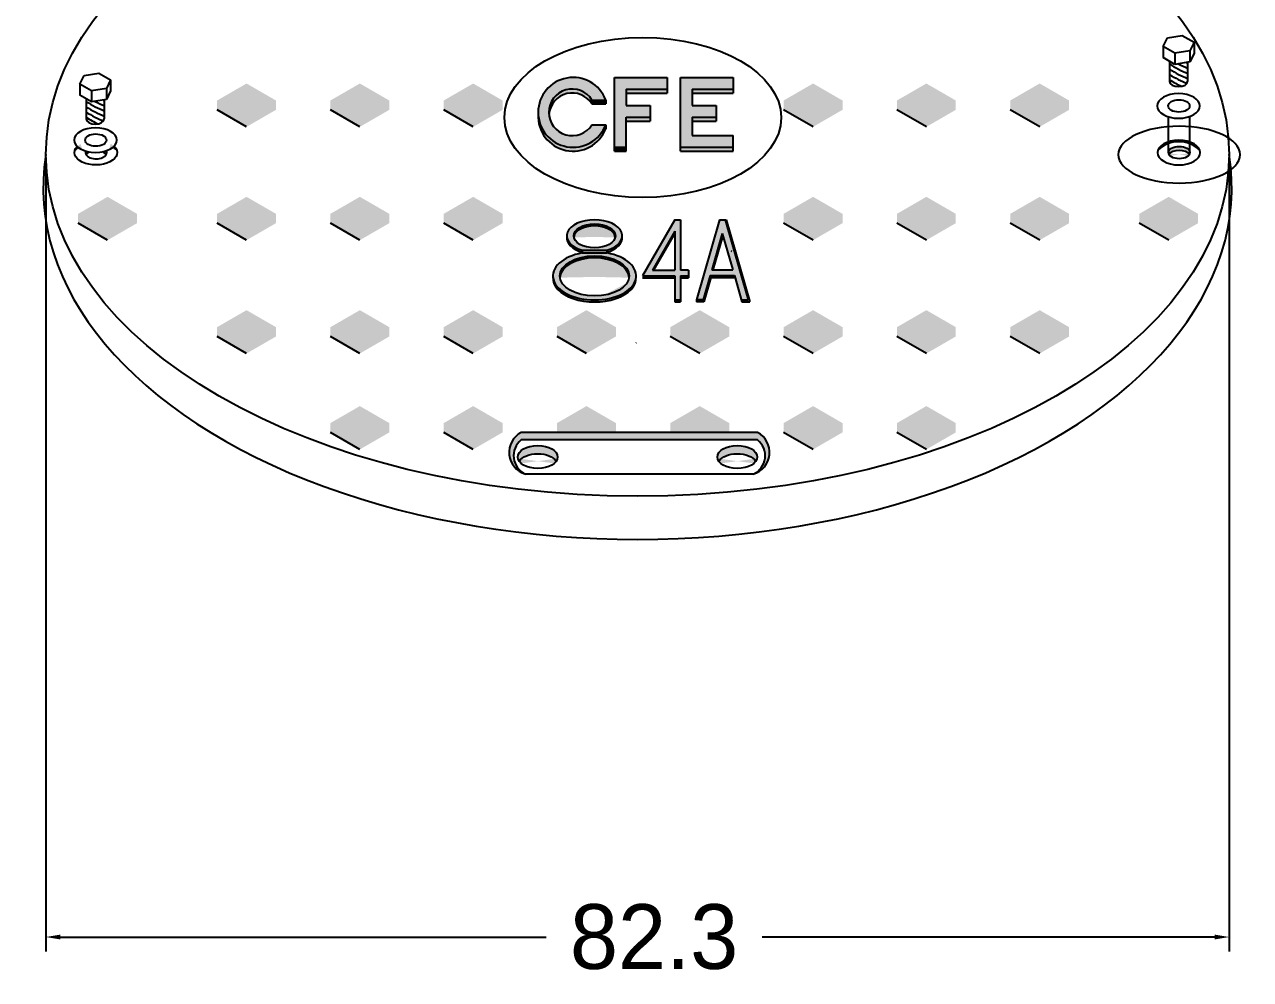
# Model space of a CAD drawing. Header units: centimetres. Extents: x 899 to 420531, y -5023 to 1299.
# Drawn here: x 17659.7 to 17830.2, y -2658.5 to -2525.6 of the extents above; entities that cross this region are included whole.
import ezdxf

# ---------------------------------------------------------------- set-up
doc = ezdxf.new("R2010")
doc.units = ezdxf.units.CM
doc.header["$LTSCALE"] = 10
doc.header["$MEASUREMENT"] = 0
doc.layers.get('0').update_dxf_attribs({"linetype": 'CONTINUOUS'})
doc.layers.get('DEFPOINTS').update_dxf_attribs({"color": 2, "linetype": 'CONTINUOUS'})
for name, color, linetype in [('Dimensiones', 7, 'CONTINUOUS'), ('HERRAJE', 13, 'CONTINUOUS'), ('TAPA', 120, 'CONTINUOUS')]:
    doc.layers.add(name, color=color, linetype=linetype)
doc.styles.get("Standard").update_dxf_attribs({"font": ''})
doc.styles.get('Standard').set_extended_font_data('Zurich Ex BT')
doc.dimstyles.get("Standard").update_dxf_attribs({"dimtxt": 9, "dimasz": 2, "dimexe": 2, "dimexo": 2, "dimgap": 0.09, "dimtad": 0, "dimtih": 1, "dimtoh": 1, "dimzin": 0, "dimdsep": 46, "dimtxsty": 'Standard', "dimcen": 0.09, "dimadec": 0, "dimazin": 0, "dimtfac": 1, "dimtofl": 0, "dimtmove": 0, "dimatfit": 3, "dimfxl": 0, "dimtolj": 1, "dimtzin": 0, "dimarcsym": 0})

# ---------------------------------------------------------------- blocks, each defined once
blk = doc.blocks.new('*D85')
at = {"layer": 'DEFPOINTS', "color": 0}
for p in [(17662.6711174267, -2543.740397896586), (17827.27111742671, -2543.740397896586), (17827.27111742671, -2652.566308611724)]:
    blk.add_point(p, dxfattribs=at)
at = {"layer": 'Dimensiones', "color": 0, "lineweight": -2}
for p, q in [((17662.6711174267, -2545.740397896586), (17662.6711174267, -2654.566308611724)), ((17827.27111742671, -2545.740397896586), (17827.27111742671, -2654.566308611724)), ((17664.6711174267, -2652.566308611724), (17732.25800134632, -2652.566308611724)), ((17825.27111742671, -2652.566308611724), (17762.30579795649, -2652.566308611724))]:
    blk.add_line(p, q, dxfattribs=at)
at = {"layer": 'Dimensiones', "color": 0}
for points in [[(17664.6711174267, -2652.23297527839), (17664.6711174267, -2652.899641945057), (17662.6711174267, -2652.566308611724)], [(17825.27111742671, -2652.23297527839), (17825.27111742671, -2652.899641945057), (17827.27111742671, -2652.566308611724)]]:
    blk.add_solid(points, dxfattribs=at)
at = {"layer": 'Dimensiones', "color": 0, "insert": (17747.2818996514, -2652.566308611724), "char_height": 9, "attachment_point": 5}
blk.add_mtext('\\A1;82.3', dxfattribs=at)

msp = doc.modelspace()

# ---------------------------------------------------------------- hatches: boundary and pattern name
for color, points in [(254, [(17671.25066459501, -2549.611561794472), (17667.1553170868, -2551.976011780761), (17671.25066459501, -2554.340461767051), (17675.34601210322, -2551.976011780761)]), (254, [(17818.87277073476, -2549.611561794472), (17814.77742322655, -2551.976011780761), (17818.87277073476, -2554.340461767051), (17822.96811824297, -2551.976011780761)]), (251, [(17675.34601210322, -2553.274845970548), (17675.34601210322, -2551.976011780761), (17671.25066459501, -2554.340461767051), (17667.1553170868, -2551.976011780761), (17667.1553170868, -2553.274845970548), (17671.25066459501, -2555.639295956837)]), (251, [(17822.96811824297, -2553.274845970548), (17822.96811824297, -2551.976011780761), (17818.87277073476, -2554.340461767051), (17814.77742322655, -2551.976011780761), (17814.77742322655, -2553.274845970548), (17818.87277073476, -2555.639295956837)])]:
    msp.add_hatch(color=color).paths.add_polyline_path(points)
at = {"layer": 'HERRAJE'}
h = msp.add_hatch(color=256, dxfattribs=at)
edge = h.paths.add_edge_path()
edge.add_ellipse((17669.57056476584, -2541.722295376101), major_axis=(2.974698795180723, 0), ratio=0.5761924189114402, start_angle=211.2749822604524, end_angle=215.9546813826584, ccw=False)
edge.add_ellipse((17669.61304603445, -2543.460319325667), major_axis=(2.974698795180723, 0), ratio=0.5761924189114402, start_angle=-209.661243694615, end_angle=-191.8852201200423)
edge.add_arc((17669.61304603446, -2546.17795765034), 4.231114054015647, 125.39070841138701, 133.4705282560211, ccw=False)
edge = h.paths.add_edge_path()
edge.add_ellipse((17669.61304603445, -2543.460319325667), major_axis=(2.974698795180723, 0), ratio=0.5761924189114402, start_angle=11.88522012015077, end_angle=31.27498226044422)
edge.add_ellipse((17669.57056476584, -2541.722295376101), major_axis=(2.974698795180723, 0), ratio=0.5761924189114402, start_angle=325.3554482206719, end_angle=330.338756305376, ccw=False)
edge.add_arc((17669.61304603445, -2546.177957650347), 4.231114054015483, 46.52947174416403, 55.36420030617029, ccw=False)
edge = h.paths.add_edge_path()
edge.add_ellipse((17820.33015357129, -2544.020476467505), major_axis=(-1.487349397590361, 0), ratio=0.5773502691896345, start_angle=199.0357227933354, end_angle=340.96427720666463, ccw=False)
edge.add_ellipse((17820.33015357129, -2543.460319325667), major_axis=(-1.487349397590361, 0), ratio=0.5773502691896345, start_angle=160.964277206664, end_angle=379.035722793336)
edge = h.paths.add_edge_path()
edge.add_line((17818.8428041737, -2542.20209825272), (17818.8428041737, -2541.962887930963))
edge.add_ellipse((17820.29017012203, -2543.460319325667), major_axis=(2.974698795180723, 0), ratio=0.5761924189114402, start_angle=119.1146529040448, end_angle=168.1147798798491)
edge.add_arc((17820.29017012203, -2546.177957650348), 4.231114054015589, 110.003454448365, 133.4705282558354, ccw=False)
edge = h.paths.add_edge_path()
edge.add_line((17821.81750296888, -2542.232126874323), (17821.81750296888, -2541.989494380568))
edge.add_ellipse((17820.29017012203, -2543.460319325667), major_axis=(2.974698795180723, 0), ratio=0.5761924189114402, start_angle=59.10668218790732, end_angle=119.1146529040448)
edge.add_line((17818.8428041737, -2541.962887930963), (17818.8428041737, -2542.20209825272))
edge.add_arc((17820.29017012203, -2546.177957650348), 4.231114054015588, 68.83982013977487, 110.00345444836461, ccw=False)
edge = h.paths.add_edge_path()
edge.add_ellipse((17820.29017012203, -2543.460319325667), major_axis=(2.974698795180723, 0), ratio=0.5761924189114402, start_angle=11.88522012015301, end_angle=59.10668218790732)
edge.add_line((17821.81750296888, -2541.989494380568), (17821.81750296888, -2542.232126874323))
edge.add_arc((17820.29017012203, -2546.177957650348), 4.231114054015589, 46.52947174416681, 68.83982013977612, ccw=False)
h = msp.add_hatch(color=256, dxfattribs=at)
edge = h.paths.add_edge_path()
edge.add_ellipse((17669.57056476584, -2541.722295376101), major_axis=(2.974698795180723, 0), ratio=0.5761924189114402, start_angle=242.83016333232268, end_angle=252.9813157308742, ccw=False)
edge.add_ellipse((17669.65302948371, -2543.460319325667), major_axis=(-1.487349397590361, 0), ratio=0.5773502691896345, start_angle=345.6277144453584, end_angle=379.035722793339)
edge.add_ellipse((17669.65302948371, -2544.020476467505), major_axis=(-1.487349397590361, 0), ratio=0.5773502691896345, start_angle=309.85233253717655, end_angle=340.96427720666463, ccw=False)
edge = h.paths.add_edge_path()
edge.add_ellipse((17669.65302948371, -2543.460319325667), major_axis=(-1.487349397590361, 0), ratio=0.5773502691896345, start_angle=520.9642772066559, end_angle=557.4997252862372)
edge.add_ellipse((17669.57056476584, -2541.722295376101), major_axis=(2.974698795180723, 0), ratio=0.5761924189114402, start_angle=289.3903306923233, end_angle=300.3035578141799, ccw=False)
edge.add_ellipse((17669.65302948371, -2544.020476467505), major_axis=(-1.487349397590361, 0), ratio=0.5773502691896345, start_angle=199.0357227933354, end_angle=232.5145590086448, ccw=False)
h = msp.add_hatch(color=256, dxfattribs=at)
h.paths.add_polyline_path([(17761.68425049459, -2583.427854296707, -0.5593674326243051), (17761.08335073195, -2588.178761366302, 0.6744790471970606), (17761.68425049459, -2582.382964328778), (17728.77729816981, -2582.382964328778, 0.674479047197585), (17729.37819793245, -2588.178761366303, -0.5593674326247162), (17728.77729816981, -2583.427854296707)])
edge = h.paths.add_edge_path(flags=17)
edge.add_ellipse((17731.08918971587, -2586.953469230296), major_axis=(2.769059356796541, -6.782239355899825e-16), ratio=0.5773502691897137, start_angle=21.122008512408172, end_angle=158.8779914875918, ccw=False)
edge.add_ellipse((17731.08918971587, -2585.801257307113), major_axis=(2.769059356796541, -6.782239355899825e-16), ratio=0.5773502691897137, start_angle=338.8779914872894, end_angle=561.1220085127106)
edge = h.paths.add_edge_path(flags=17)
edge.add_ellipse((17758.85304513755, -2586.953469230296), major_axis=(2.769059356796541, -6.782239355899825e-16), ratio=0.5773502691897137, start_angle=21.122008512408172, end_angle=158.8779914875918, ccw=False)
edge.add_ellipse((17758.85304513755, -2585.801257307113), major_axis=(2.769059356796541, -6.782239355899825e-16), ratio=0.5773502691897137, start_angle=338.8779914872894, end_angle=561.1220085127106)
at = {"layer": 'TAPA'}
for color, points in [(254, [(17690.58162462942, -2533.848561885874), (17686.48627712121, -2536.213011872163), (17690.58162462942, -2538.577461858454), (17694.67697213763, -2536.213011872163)]), (254, [(17706.34462453802, -2533.848561885874), (17702.2492770298, -2536.213011872163), (17706.34462453801, -2538.577461858454), (17710.43997204622, -2536.213011872163)]), (254, [(17722.10762444662, -2533.848561885874), (17718.0122769384, -2536.213011872163), (17722.10762444662, -2538.577461858454), (17726.20297195482, -2536.213011872163)]), (254, [(17746.73369844899, -2537.457135839321), (17746.73369844899, -2536.905430842519), (17743.40116401175, -2536.90543084252), (17743.40116401175, -2535.203947517204), (17743.40116401175, -2534.652242520403), (17749.10034411345, -2534.652242520403), (17749.10034411345, -2533.559866626737), (17749.10034411345, -2533.008161629937), (17741.75708312129, -2533.008161629937), (17741.75708312129, -2542.716743426774), (17743.40116401175, -2542.716743426775), (17743.40116401175, -2539.101216729788), (17743.40116401175, -2538.549511732987), (17746.73369844899, -2538.549511732987)]), (254, [(17752.57787599198, -2534.652242520403), (17758.27705609368, -2534.652242520403), (17758.27705609368, -2533.559866626737), (17758.27705609368, -2533.008161629937), (17750.93379510152, -2533.008161629937), (17750.93379510152, -2542.716743426774), (17758.27705609368, -2542.716743426773), (17758.27705609368, -2541.624367533108), (17758.27705609368, -2541.072662536308), (17752.57787599198, -2541.072662536307), (17752.57787599198, -2539.101216729788), (17752.57787599198, -2538.549511732987), (17755.91041042922, -2538.549511732987), (17755.91041042922, -2537.457135839321), (17755.91041042922, -2536.905430842521), (17752.57787599198, -2536.905430842521), (17752.57787599198, -2535.203947517204)]), (254, [(17769.3966241724, -2533.848561885874), (17765.3012766642, -2536.213011872163), (17769.3966241724, -2538.577461858454), (17773.49197168061, -2536.213011872163)]), (254, [(17785.159624081, -2533.848561885874), (17781.06427657279, -2536.213011872163), (17785.159624081, -2538.577461858454), (17789.25497158922, -2536.213011872163)]), (254, [(17800.9226239896, -2533.848561885874), (17796.8272764814, -2536.213011872163), (17800.9226239896, -2538.577461858454), (17805.01797149781, -2536.213011872163)]), (251, [(17740.54792741437, -2536.695652634363), (17740.54792741437, -2536.143947637563), (17738.63944103343, -2536.143947637563), (17738.63944103343, -2536.695652634363)]), (251, [(17749.10034411345, -2534.652242520403), (17743.40116401175, -2534.652242520403), (17743.40116401175, -2535.203947517204), (17749.10034411345, -2535.203947517204)]), (251, [(17758.27705609368, -2534.652242520403), (17752.57787599198, -2534.652242520403), (17752.57787599198, -2535.203947517204), (17758.27705609368, -2535.203947517204)]), (251, [(17694.67697213763, -2537.51184606195), (17694.67697213763, -2536.213011872163), (17690.58162462942, -2538.577461858454), (17686.48627712121, -2536.213011872163), (17686.48627712121, -2537.51184606195), (17690.58162462942, -2539.876296048239)]), (251, [(17710.43997204622, -2537.51184606195), (17710.43997204622, -2536.213011872163), (17706.34462453801, -2538.577461858454), (17702.2492770298, -2536.213011872163), (17702.2492770298, -2537.51184606195), (17706.34462453801, -2539.876296048239)]), (251, [(17726.20297195482, -2537.51184606195), (17726.20297195482, -2536.213011872163), (17722.10762444662, -2538.577461858454), (17718.0122769384, -2536.213011872163), (17718.0122769384, -2537.51184606195), (17722.10762444662, -2539.876296048239)]), (251, [(17773.49197168062, -2537.51184606195), (17773.49197168062, -2536.213011872163), (17769.3966241724, -2538.577461858454), (17765.3012766642, -2536.213011872163), (17765.3012766642, -2537.51184606195), (17769.3966241724, -2539.876296048239)]), (251, [(17789.25497158922, -2537.51184606195), (17789.25497158922, -2536.213011872163), (17785.159624081, -2538.577461858454), (17781.0642765728, -2536.213011872163), (17781.0642765728, -2537.51184606195), (17785.159624081, -2539.876296048239)]), (251, [(17805.01797149781, -2537.51184606195), (17805.01797149781, -2536.213011872163), (17800.9226239896, -2538.577461858454), (17796.8272764814, -2536.213011872163), (17796.8272764814, -2537.51184606195), (17800.9226239896, -2539.876296048239)]), (251, [(17746.73369844899, -2538.549511732987), (17743.40116401175, -2538.549511732987), (17743.40116401175, -2539.101216729788), (17746.73369844899, -2539.101216729788)]), (251, [(17755.91041042922, -2538.549511732987), (17752.57787599198, -2538.549511732987), (17752.57787599198, -2539.101216729789), (17755.91041042922, -2539.101216729789)]), (251, [(17743.40116401175, -2542.716743426774), (17741.75708312129, -2542.716743426774), (17741.75708312129, -2543.268448423575), (17743.40116401175, -2543.268448423575)]), (251, [(17758.27705609368, -2542.716743426774), (17750.93379510152, -2542.716743426774), (17750.93379510152, -2543.268448423575), (17758.27705609368, -2543.268448423574)]), (254, [(17690.58162462942, -2549.611561794472), (17686.48627712121, -2551.976011780761), (17690.58162462942, -2554.340461767051), (17694.67697213763, -2551.976011780761)]), (254, [(17706.34462453802, -2549.611561794472), (17702.2492770298, -2551.976011780761), (17706.34462453801, -2554.340461767051), (17710.43997204622, -2551.976011780761)]), (254, [(17722.10762444662, -2549.611561794472), (17718.0122769384, -2551.976011780761), (17722.10762444662, -2554.340461767051), (17726.20297195482, -2551.976011780761)]), (254, [(17769.3966241724, -2549.611561794472), (17765.3012766642, -2551.976011780761), (17769.3966241724, -2554.340461767051), (17773.49197168061, -2551.976011780761)]), (254, [(17785.159624081, -2549.611561794472), (17781.06427657279, -2551.976011780761), (17785.159624081, -2554.340461767051), (17789.25497158922, -2551.976011780761)]), (254, [(17800.9226239896, -2549.611561794472), (17796.8272764814, -2551.976011780761), (17800.9226239896, -2554.340461767051), (17805.01797149781, -2551.976011780761)]), (251, [(17694.67697213763, -2553.274845970548), (17694.67697213763, -2551.976011780761), (17690.58162462942, -2554.340461767051), (17686.48627712121, -2551.976011780761), (17686.48627712121, -2553.274845970548), (17690.58162462942, -2555.639295956837)]), (251, [(17710.43997204622, -2553.274845970548), (17710.43997204622, -2551.976011780761), (17706.34462453801, -2554.340461767051), (17702.2492770298, -2551.976011780761), (17702.2492770298, -2553.274845970548), (17706.34462453801, -2555.639295956837)]), (251, [(17726.20297195482, -2553.274845970548), (17726.20297195482, -2551.976011780761), (17722.10762444662, -2554.340461767051), (17718.0122769384, -2551.976011780761), (17718.0122769384, -2553.274845970548), (17722.10762444662, -2555.639295956837)]), (251, [(17773.49197168062, -2553.274845970548), (17773.49197168062, -2551.976011780761), (17769.3966241724, -2554.340461767051), (17765.3012766642, -2551.976011780761), (17765.3012766642, -2553.274845970548), (17769.3966241724, -2555.639295956837)]), (251, [(17789.25497158922, -2553.274845970548), (17789.25497158922, -2551.976011780761), (17785.159624081, -2554.340461767051), (17781.0642765728, -2551.976011780761), (17781.0642765728, -2553.274845970548), (17785.159624081, -2555.639295956837)]), (251, [(17805.01797149781, -2553.274845970548), (17805.01797149781, -2551.976011780761), (17800.9226239896, -2554.340461767051), (17796.8272764814, -2551.976011780761), (17796.8272764814, -2553.274845970548), (17800.9226239896, -2555.639295956837)]), (251, [(17750.16968378058, -2554.665089448261), (17750.16968378058, -2554.389236949862), (17748.56988300003, -2557.160173183777), (17748.68933063568, -2557.229136308378)]), (254, [(17740.69858903441, -2557.419528758572), (17740.69858903441, -2557.042327515564), (17737.28899016577, -2557.042327515564), (17737.28899016577, -2557.419528758572)]), (251, [(17748.68933063568, -2557.229136308378), (17748.56988300003, -2557.160173183777), (17747.04971397656, -2559.793183168494), (17747.20897749077, -2559.793183168494)]), (251, [(17750.16968378058, -2560.581333163923), (17745.6845981405, -2560.581333163923), (17745.6845981405, -2560.857185662324), (17750.16968378058, -2560.857185662324)]), (251, [(17750.95783377601, -2560.581333163924), (17750.95783377601, -2560.857185662324), (17752.07257927961, -2560.857185662324), (17752.07257927961, -2560.581333163924)]), (251, [(17750.95783377601, -2563.959061086213), (17750.16968378058, -2563.959061086213), (17750.16968378058, -2564.234913584613), (17750.95783377601, -2564.234913584613)]), (254, [(17690.58162462942, -2565.37456170307), (17686.48627712121, -2567.739011689359), (17690.58162462942, -2570.103461675649), (17694.67697213763, -2567.739011689359)]), (254, [(17706.34462453802, -2565.37456170307), (17702.2492770298, -2567.739011689359), (17706.34462453801, -2570.103461675649), (17710.43997204622, -2567.739011689359)]), (254, [(17722.10762444662, -2565.37456170307), (17718.0122769384, -2567.739011689359), (17722.10762444662, -2570.103461675649), (17726.20297195482, -2567.739011689359)]), (254, [(17737.87062435521, -2565.37456170307), (17733.775276847, -2567.739011689359), (17737.87062435521, -2570.103461675649), (17741.96597186342, -2567.739011689359)]), (254, [(17753.63362426381, -2565.37456170307), (17749.5382767556, -2567.739011689359), (17753.63362426381, -2570.103461675649), (17757.72897177202, -2567.739011689359)]), (254, [(17769.3966241724, -2565.37456170307), (17765.3012766642, -2567.739011689359), (17769.3966241724, -2570.103461675649), (17773.49197168061, -2567.739011689359)]), (254, [(17785.159624081, -2565.37456170307), (17781.06427657279, -2567.739011689359), (17785.159624081, -2570.103461675649), (17789.25497158922, -2567.739011689359)]), (254, [(17800.9226239896, -2565.37456170307), (17796.8272764814, -2567.739011689359), (17800.9226239896, -2570.103461675649), (17805.01797149781, -2567.739011689359)]), (251, [(17694.67697213763, -2569.037845879146), (17694.67697213763, -2567.739011689359), (17690.58162462942, -2570.103461675649), (17686.48627712121, -2567.739011689359), (17686.48627712121, -2569.037845879146), (17690.58162462942, -2571.402295865435)]), (251, [(17710.43997204622, -2569.037845879146), (17710.43997204622, -2567.739011689359), (17706.34462453801, -2570.103461675649), (17702.2492770298, -2567.739011689359), (17702.2492770298, -2569.037845879146), (17706.34462453801, -2571.402295865435)]), (251, [(17726.20297195482, -2569.037845879146), (17726.20297195482, -2567.739011689359), (17722.10762444662, -2570.103461675649), (17718.0122769384, -2567.739011689359), (17718.0122769384, -2569.037845879146), (17722.10762444662, -2571.402295865435)]), (251, [(17741.96597186342, -2569.037845879146), (17741.96597186342, -2567.739011689359), (17737.87062435521, -2570.103461675649), (17733.775276847, -2567.739011689359), (17733.775276847, -2569.037845879146), (17737.87062435521, -2571.402295865435)]), (251, [(17757.72897177202, -2569.037845879146), (17757.72897177202, -2567.739011689359), (17753.63362426381, -2570.103461675649), (17749.5382767556, -2567.739011689359), (17749.5382767556, -2569.037845879146), (17753.63362426381, -2571.402295865435)]), (251, [(17773.49197168062, -2569.037845879146), (17773.49197168062, -2567.739011689359), (17769.3966241724, -2570.103461675649), (17765.3012766642, -2567.739011689359), (17765.3012766642, -2569.037845879146), (17769.3966241724, -2571.402295865435)]), (251, [(17789.25497158922, -2569.037845879146), (17789.25497158922, -2567.739011689359), (17785.159624081, -2570.103461675649), (17781.0642765728, -2567.739011689359), (17781.0642765728, -2569.037845879146), (17785.159624081, -2571.402295865435)]), (251, [(17805.01797149781, -2569.037845879146), (17805.01797149781, -2567.739011689359), (17800.9226239896, -2570.103461675649), (17796.8272764814, -2567.739011689359), (17796.8272764814, -2569.037845879146), (17800.9226239896, -2571.402295865435)]), (254, [(17706.34462453802, -2578.716273333432), (17702.2492770298, -2581.080723319721), (17706.34462453801, -2583.445173306011), (17710.43997204622, -2581.080723319721)]), (254, [(17722.10762444662, -2578.716273333432), (17718.0122769384, -2581.080723319721), (17722.10762444662, -2583.445173306011), (17726.20297195482, -2581.080723319721)]), (254, [(17736.03082443839, -2582.382964328778), (17739.71042427203, -2582.382964328778), (17741.96597186342, -2581.080723319721), (17737.87062435521, -2578.716273333432), (17733.775276847, -2581.080723319721)]), (254, [(17751.79382434699, -2582.382964328778), (17755.47342418063, -2582.382964328778), (17757.72897177202, -2581.080723319721), (17753.63362426381, -2578.716273333432), (17749.5382767556, -2581.080723319721)]), (254, [(17769.3966241724, -2578.716273333432), (17765.3012766642, -2581.080723319721), (17769.3966241724, -2583.445173306011), (17773.49197168061, -2581.080723319721)]), (254, [(17785.159624081, -2578.716273333432), (17781.06427657279, -2581.080723319721), (17785.159624081, -2583.445173306011), (17789.25497158922, -2581.080723319721)]), (251, [(17710.43997204622, -2582.379557509507), (17710.43997204622, -2581.080723319721), (17706.34462453801, -2583.44517330601), (17702.2492770298, -2581.080723319721), (17702.2492770298, -2582.379557509507), (17706.34462453801, -2584.744007495797)]), (251, [(17726.20297195482, -2582.379557509507), (17726.20297195482, -2581.080723319721), (17722.10762444662, -2583.44517330601), (17718.0122769384, -2581.080723319721), (17718.0122769384, -2582.379557509507), (17722.10762444662, -2584.744007495797)]), (251, [(17773.49197168062, -2582.379557509507), (17773.49197168062, -2581.080723319721), (17769.3966241724, -2583.44517330601), (17765.3012766642, -2581.080723319721), (17765.3012766642, -2582.379557509507), (17769.3966241724, -2584.744007495797)]), (251, [(17789.25497158922, -2582.379557509507), (17789.25497158922, -2581.080723319721), (17785.159624081, -2583.44517330601), (17781.0642765728, -2581.080723319721), (17781.0642765728, -2582.379557509507), (17785.159624081, -2584.744007495797)])]:
    msp.add_hatch(color=color, dxfattribs=at).paths.add_polyline_path(points)
h = msp.add_hatch(color=254, dxfattribs=at)
edge = h.paths.add_edge_path()
edge.add_ellipse((17736.00692315478, -2537.86170409351), major_axis=(3.43303123547851, 3.43303123547851), ratio=1, start_angle=498.2571724141297, end_angle=654.2795335715167)
edge.add_line((17740.54792741437, -2539.579460549458), (17738.63944103343, -2539.579460549458))
edge.add_ellipse((17735.88637241098, -2537.86170409351), major_axis=(2.294566852574675, 2.294566852574675), ratio=1, start_angle=499.8765007621529, end_angle=643.0382089889188, ccw=False)
edge.add_ellipse((17735.88637241098, -2537.86170409351), major_axis=(2.294566852574675, 2.294566852574675), ratio=1, start_angle=346.9617910110813, end_angle=499.8765007621529, ccw=False)
edge.add_line((17738.63944103343, -2536.143947637563), (17740.54792741437, -2536.143947637563))
edge.add_ellipse((17736.00692315478, -2537.86170409351), major_axis=(3.43303123547851, 3.43303123547851), ratio=1, start_angle=335.7204664284832, end_angle=498.2571724141297)
h = msp.add_hatch(color=252, dxfattribs=at)
edge = h.paths.add_edge_path()
edge.add_ellipse((17735.88637241098, -2537.86170409351), major_axis=(2.294566852574675, 2.294566852574675), ratio=1, start_angle=346.9617910110813, end_angle=499.8765007621528)
edge.add_ellipse((17735.88637241098, -2538.413409090311), major_axis=(2.294566852574675, 2.294566852574675), ratio=1, start_angle=346.9617910110813, end_angle=490.12349923052034, ccw=False)
edge.add_line((17738.63944103343, -2536.695652634364), (17738.63944103343, -2536.143947637562))
h = msp.add_hatch(color=251, dxfattribs=at)
edge = h.paths.add_edge_path()
edge.add_ellipse((17736.00692315478, -2538.413409090311), major_axis=(3.43303123547851, 3.43303123547851), ratio=1, start_angle=491.7428275885457, end_angle=654.2795335715167)
edge.add_line((17740.54792741437, -2540.131165546259), (17740.54792741437, -2539.579460549457))
edge.add_ellipse((17736.00692315478, -2537.86170409351), major_axis=(3.43303123547851, 3.43303123547851), ratio=1, start_angle=498.2571724141298, end_angle=654.2795335715167, ccw=False)
h = msp.add_hatch(color=254, dxfattribs=at)
edge = h.paths.add_edge_path()
edge.add_ellipse((17738.99378960008, -2555.042161784443), major_axis=(-3.861130659160219, 0), ratio=0.5773502691896101, start_angle=116.2014495886171, end_angle=423.798550411383)
edge.add_line((17737.28899016577, -2557.042327515564), (17740.6985890344, -2557.042327515564))
edge = h.paths.add_edge_path(flags=16)
edge.add_ellipse((17738.99378960008, -2555.042161784443), major_axis=(-2.895847994370164, 0), ratio=0.5773502691896345, start_angle=0, end_angle=360)
h = msp.add_hatch(color=254, dxfattribs=at)
h.paths.add_polyline_path([(17750.95783377601, -2553.088789457402), (17750.95783377601, -2552.812936959001), (17750.16968378058, -2552.812936959001), (17745.6845981405, -2560.581333163923), (17750.16968378058, -2560.581333163924), (17750.16968378058, -2563.959061086213), (17750.95783377601, -2563.959061086213), (17750.95783377601, -2560.857185662324), (17750.95783377601, -2560.581333163923), (17752.07257927961, -2560.581333163923), (17752.07257927961, -2560.069035666894), (17752.07257927961, -2559.793183168494), (17750.95783377601, -2559.793183168494)])
h.paths.add_polyline_path([(17750.16968378058, -2559.793183168494), (17747.04971397656, -2559.793183168494), (17750.16968378058, -2554.38923694986)], flags=17)
h = msp.add_hatch(color=254, dxfattribs=at)
h.paths.add_polyline_path([(17757.15788491631, -2552.812936959001), (17756.3712988555, -2552.812936959001), (17753.16007470921, -2563.936943710743), (17754.10543350082, -2563.936943710743), (17755.0785647292, -2560.565918250748), (17758.45061904261, -2560.565918250748), (17759.42375027099, -2563.936943710743), (17760.36910906261, -2563.936943710743)])
h.paths.add_polyline_path([(17756.76459188591, -2554.725348854045), (17758.22355120564, -2559.779332189936), (17755.30563256618, -2559.779332189936)], flags=16)
h = msp.add_hatch(color=251, dxfattribs=at)
h.paths.add_polyline_path([(17757.32332270484, -2552.812936959001), (17757.15788491631, -2552.812936959001), (17760.36910906261, -2563.936943710743), (17759.42375027099, -2563.936943710743), (17759.50322401394, -2564.212248832027), (17760.61402059408, -2564.212248832027)])
h.paths.add_polyline_path([(17756.84731078018, -2555.011895509272), (17756.76459188591, -2554.725348854045), (17755.30563256618, -2559.779332189936), (17755.47107035471, -2559.779332189936)])
h.paths.add_polyline_path([(17755.0785647292, -2560.565918250749), (17754.10543350082, -2563.936943710743), (17753.16007470921, -2563.936943710743), (17753.16007470921, -2564.232936959002), (17754.18542539857, -2564.232936959002), (17755.16452877479, -2560.841223372033), (17758.53009278555, -2560.841223372033), (17758.45061904261, -2560.565918250748)])
h = msp.add_hatch(color=251, dxfattribs=at)
edge = h.paths.add_edge_path()
edge.add_ellipse((17738.99378960008, -2555.042161784443), major_axis=(-2.895847994370164, 0), ratio=0.5773502691896345, start_angle=175.267961595896, end_angle=364.732038404104)
edge.add_ellipse((17738.99378960008, -2555.318014282843), major_axis=(-2.895847994370164, 0), ratio=0.5773502691896345, start_angle=184.732038406724, end_angle=355.267961593276, ccw=False)
h = msp.add_hatch(color=251, dxfattribs=at)
edge = h.paths.add_edge_path()
edge.add_ellipse((17738.99378960008, -2555.042161784443), major_axis=(-3.861130659160219, 0), ratio=0.5773502691896101, start_angle=363.54726089588917, end_angle=423.7985504113829, ccw=False)
edge.add_ellipse((17738.99378960008, -2555.318014282843), major_axis=(-3.861130659160219, 0), ratio=0.5773502691896101, start_angle=356.4527385596224, end_angle=423.798550411383)
edge.add_line((17737.28899016577, -2557.318180013966), (17737.28899016577, -2557.042327515565))
h = msp.add_hatch(color=251, dxfattribs=at)
edge = h.paths.add_edge_path()
edge.add_ellipse((17738.99378960008, -2555.318014282843), major_axis=(-3.861130659160219, 0), ratio=0.5773502691896101, start_angle=116.2014495886171, end_angle=183.5472614403776)
edge.add_ellipse((17738.99378960008, -2555.042161784443), major_axis=(-3.861130659160219, 0), ratio=0.5773502691896101, start_angle=116.2014495886171, end_angle=176.4527391041109, ccw=False)
edge.add_line((17740.69858903441, -2557.042327515564), (17740.69858903441, -2557.318180013966))
h = msp.add_hatch(color=254, dxfattribs=at)
edge = h.paths.add_edge_path()
edge.add_line((17740.69858903441, -2557.419528758571), (17737.28899016577, -2557.419528758571))
edge.add_ellipse((17738.99378960008, -2560.615223848049), major_axis=(-5.791695988740328, 0), ratio=0.5773502691896345, start_angle=287.1187066488051, end_angle=612.8812933511949)
edge = h.paths.add_edge_path(flags=16)
edge.add_ellipse((17738.99378960008, -2560.615223848049), major_axis=(-4.826413323950273, 0), ratio=0.5773502691896245, start_angle=0, end_angle=360)
h = msp.add_hatch(color=251, dxfattribs=at)
edge = h.paths.add_edge_path()
edge.add_ellipse((17738.99378960008, -2560.89107634645), major_axis=(-4.826413323950273, 0), ratio=0.5773502691896245, start_angle=182.8371557063508, end_angle=357.1628442936492, ccw=False)
edge.add_ellipse((17738.99378960008, -2560.615223848049), major_axis=(-4.826413323950273, 0), ratio=0.5773502691896245, start_angle=177.1628442936457, end_angle=362.8371557063552)
h = msp.add_hatch(color=251, dxfattribs=at)
edge = h.paths.add_edge_path()
edge.add_line((17738.99378960024, -2564.234913584613), (17738.99378960014, -2563.959061086213))
edge.add_ellipse((17738.99378960008, -2560.615223848049), major_axis=(-5.791695988740328, 0), ratio=0.5773502691896345, start_angle=364.94616245491403, end_angle=450.00000000053467, ccw=False)
edge.add_line((17733.22366099802, -2560.903528282949), (17733.20209361135, -2560.89107634645))
edge.add_ellipse((17738.99378960008, -2560.89107634645), major_axis=(-5.791695988740328, 0), ratio=0.5773502691896345, start_angle=360, end_angle=450.0000000015485)
h = msp.add_hatch(color=251, dxfattribs=at)
edge = h.paths.add_edge_path()
edge.add_ellipse((17738.99378960008, -2560.89107634645), major_axis=(-5.791695988740328, 0), ratio=0.5773502691896345, start_angle=450.0000000015485, end_angle=539.9999999999952)
edge.add_line((17744.78548558883, -2560.891076346449), (17744.75845815771, -2560.937889230355))
edge.add_ellipse((17738.99378960008, -2560.615223848049), major_axis=(-5.791695988740328, 0), ratio=0.5773502691896345, start_angle=450.00000000053467, end_angle=534.4625965087338, ccw=False)
edge.add_line((17738.99378960014, -2563.959061086213), (17738.99378960024, -2564.234913584613))
h = msp.add_hatch(color=251, dxfattribs=at)
h.paths.add_polyline_path([(17733.78117763107, -2582.382964328778), (17736.03082443839, -2582.382964328778), (17733.775276847, -2581.080723319721), (17733.775276847, -2582.379557509507)])
h.paths.add_polyline_path([(17739.71042427203, -2582.382964328778), (17741.96007107935, -2582.382964328778), (17741.96597186342, -2582.379557509507), (17741.96597186342, -2581.080723319721)])
h = msp.add_hatch(color=251, dxfattribs=at)
h.paths.add_polyline_path([(17749.54417753967, -2582.382964328778), (17751.79382434699, -2582.382964328778), (17749.5382767556, -2581.080723319721), (17749.5382767556, -2582.379557509507)])
h.paths.add_polyline_path([(17755.47342418063, -2582.382964328778), (17757.72307098795, -2582.382964328778), (17757.72897177202, -2582.379557509507), (17757.72897177202, -2581.080723319721)])

# ---------------------------------------------------------------- linework, layer by layer
at = {"color": 251}
for p, q in [((17671.25066459501, -2555.639295956837), (17667.1553170868, -2553.274845970548)), ((17818.87277073476, -2555.639295956837), (17814.77742322655, -2553.274845970548))]:
    msp.add_line(p, q, dxfattribs=at)
at = {"layer": 'HERRAJE'}
for p, q in [((17818.10846567793, -2528.71241840715), (17818.69213718008, -2527.513552109724)), ((17818.69213718008, -2527.513552109724), (17820.7686345187, -2527.176569210843)), ((17820.7686345187, -2527.176569210843), (17822.39239033966, -2528.114045071171)), ((17819.7322214989, -2529.649894267478), (17818.10846567793, -2528.71241840715)), ((17818.10846567793, -2528.71241840715), (17818.10846567793, -2530.254726343327)), ((17821.80871883752, -2529.312911368597), (17819.7322214989, -2529.649894267478)), ((17822.39239033966, -2528.114045071171), (17821.80871883752, -2529.312911368597)), ((17821.80871883752, -2529.312911368597), (17821.80871883752, -2530.855219304774)), ((17822.39239033966, -2528.114045071171), (17822.39239033966, -2529.656353007348)), ((17819.7322214989, -2531.192202203655), (17818.10846567793, -2530.254726343327)), ((17818.99113885217, -2530.764337938079), (17818.99113885217, -2533.554258193085)), ((17819.7322214989, -2529.649894267478), (17819.7322214989, -2531.192202203655)), ((17821.80871883752, -2530.855219304774), (17819.7322214989, -2531.192202203655)), ((17821.50971716543, -2530.903742579213), (17821.50971716543, -2533.554258193085)), ((17822.39239033966, -2529.656353007348), (17821.80871883752, -2530.855219304774)), ((17667.38811084813, -2533.934026030211), (17667.97178235027, -2532.735159732784)), ((17667.97178235027, -2532.735159732784), (17670.0482796889, -2532.398176833904)), ((17670.0482796889, -2532.398176833904), (17671.67203550985, -2533.335652694233)), ((17669.01186666908, -2534.871501890539), (17667.38811084813, -2533.934026030211)), ((17667.38811084813, -2533.934026030211), (17667.38811084813, -2535.476333966389)), ((17671.67203550985, -2533.335652694233), (17671.08836400771, -2534.534518991658)), ((17671.67203550985, -2533.335652694233), (17671.67203550985, -2534.87796063041)), ((17669.01186666908, -2536.413809826716), (17667.38811084813, -2535.476333966389)), ((17668.27078402237, -2535.985945561139), (17668.27078402237, -2538.775865816146)), ((17671.08836400771, -2534.534518991658), (17669.01186666908, -2534.871501890539)), ((17669.01186666908, -2534.871501890539), (17669.01186666908, -2536.413809826716)), ((17671.08836400771, -2536.076826927835), (17669.01186666908, -2536.413809826716)), ((17670.78936233561, -2536.125350202274), (17670.78936233561, -2538.775865816146)), ((17671.08836400771, -2534.534518991658), (17671.08836400771, -2536.076826927835)), ((17671.67203550985, -2534.87796063041), (17671.08836400771, -2536.076826927835)), ((17818.8428041737, -2543.299782357939), (17818.8428041737, -2538.47885037154)), ((17821.81750296888, -2543.299782357939), (17821.81750296888, -2538.424968665612)), ((17761.68425049459, -2582.382964328778), (17728.77729816981, -2582.382964328778)), ((17761.68425049459, -2583.427854296707), (17728.77729816981, -2583.427854296707)), ((17761.08335073195, -2588.178761366302), (17729.37819793245, -2588.178761366303))]:
    msp.add_line(p, q, dxfattribs=at)
for centre, start, end in [((17669.61304603445, -2546.177957650348), 125.3907084112336, 133.4705282555206), ((17669.61304603445, -2546.177957650348), 46.52947174447931, 55.36420030615585), ((17820.29017012203, -2546.177957650348), 46.52947174447931, 133.4705282555206)]:
    msp.add_arc(centre, 4.231114054015578, start, end, dxfattribs=at)
for centre, major_axis, ratio, start_param, end_param in [((17820.31621576385, -2529.714162846865), (-2.723493395130478, 1.477964916239076), 0.2075274025673739, 2.078102750689478, 2.133505278061679), ((17820.2504280088, -2531.134424217697), (-2.723493395130478, 1.477964916239076), 0.2075274025673739, 1.205538635241804, 2.160347775900509), ((17820.21753413128, -2531.844554903112), (-2.723493395130478, 1.477964916239076), 0.2075274025673739, 1.219004953258356, 2.173908572633349), ((17820.18464025376, -2532.554685588528), (-2.723493395130478, 1.477964916239076), 0.2075274025673739, 1.232381133080634, 2.147488883875249), ((17820.28332188632, -2530.424293532281), (-2.723493395130478, 1.477964916239076), 0.2075274025673739, 1.65681924001709, 2.146881457883954), ((17820.15174637623, -2533.264816273942), (-2.723493395130478, 1.477964916239076), 0.2075274025673739, 1.245671307920155, 1.870530991963669), ((17820.2504280088, -2533.554258193085), (-1.25928915662653, 0), 0.57735026918961, 0, 3.141592653589793), ((17669.59586093404, -2534.935770469927), (-2.723493395130478, 1.477964916239076), 0.2075274025673739, 2.078102750689478, 2.133505278061679), ((17669.53007317899, -2536.356031840758), (-2.723493395130478, 1.477964916239076), 0.2075274025673739, 1.205538635241804, 2.160347775900509), ((17669.49717930146, -2537.066162526173), (-2.723493395130478, 1.477964916239076), 0.2075274025673739, 1.219004953258356, 2.173908572633349), ((17669.46428542394, -2537.776293211588), (-2.723493395130478, 1.477964916239076), 0.2075274025673739, 1.232381133080634, 2.147488883875249), ((17669.56296705652, -2535.645901155342), (-2.723493395130478, 1.477964916239076), 0.2075274025673739, 1.65681924001709, 2.146881457883954), ((17669.43139154642, -2538.486423897004), (-2.723493395130478, 1.477964916239076), 0.2075274025673739, 1.245671307920155, 1.870530991963669), ((17669.53007317899, -2538.775865816146), (-1.25928915662653, 0), 0.57735026918961, 0, 3.141592653589793), ((17669.65302948371, -2543.460319325667), (-1.487349397590361, 0), 0.5773502691896345, 6.03234160321427, 9.730205785208724), ((17669.65302948371, -2544.020476467504), (-1.487349397590361, 0), 0.5773502691896345, 5.407943397758086, 5.950949268938952), ((17669.65302948371, -2544.020476467504), (-1.487349397590361, 0), 0.5773502691896345, 3.473828691830427, 4.058144613523494), ((17820.33015357129, -2544.020476467504), (-1.487349397590361, 0), 0.5773502691896345, 3.473828691830427, 5.950949268938952)]:
    msp.add_ellipse(centre, major_axis=major_axis, ratio=ratio, start_param=start_param, end_param=end_param, dxfattribs=at)
at = {"layer": 'HERRAJE', "extrusion": (0, 0, -1)}
for centre in [(17820.24922192048, -2536.968520228692), (17669.57056476584, -2541.722295376101), (17820.29017012203, -2543.460319325667)]:
    msp.add_ellipse(centre, major_axis=(2.974698795180721, 0), ratio=0.5761924189114404, dxfattribs=at)
at = {"layer": 'HERRAJE'}
for centre in [(17820.28920536974, -2536.968520228692), (17669.6105482151, -2541.722295376101), (17820.33015357129, -2543.460319325667)]:
    msp.add_ellipse(centre, major_axis=(-1.487349397590361, 0), ratio=0.5773502691896345, dxfattribs=at)
at = {"layer": 'HERRAJE', "color": 251, "extrusion": (0, 0, -1)}
msp.add_ellipse((17820.33015357129, -2543.740397896585), major_axis=(8.470930689106567, 0), ratio=0.4662204774650688, start_param=-3.141592653589793, end_param=3.141592653589793, dxfattribs=at)
at = {"layer": 'HERRAJE', "extrusion": (0, 0, -1)}
msp.add_ellipse((17669.61304603445, -2543.460319325667), major_axis=(2.974698795180721, 0), ratio=0.5761924189114404, start_param=5.737333893232016, end_param=9.942464323476818, dxfattribs=at)
at = {"layer": 'TAPA', "color": 251}
for p, q in [((17741.75708312129, -2542.716743426774), (17741.75708312129, -2533.008161629937)), ((17741.75708312129, -2533.008161629937), (17749.10034411345, -2533.008161629937)), ((17741.75708312129, -2543.268448423575), (17741.75708312129, -2533.559866626737)), ((17749.10034411345, -2533.008161629937), (17749.10034411345, -2534.652242520403)), ((17749.10034411345, -2533.559866626737), (17749.10034411345, -2535.203947517204)), ((17750.93379510152, -2542.716743426774), (17750.93379510152, -2533.008161629937)), ((17750.93379510152, -2533.008161629937), (17758.27705609368, -2533.008161629937)), ((17750.93379510152, -2543.268448423575), (17750.93379510152, -2533.559866626737)), ((17758.27705609368, -2533.008161629937), (17758.27705609368, -2534.652242520403)), ((17758.27705609368, -2533.559866626737), (17758.27705609368, -2535.203947517204)), ((17738.63944103343, -2536.143947637563), (17740.54792741437, -2536.143947637563)), ((17738.63944103343, -2536.143947637563), (17738.63944103343, -2536.695652634364)), ((17740.54792741437, -2536.143947637563), (17740.54792741437, -2536.695652634363)), ((17743.40116401175, -2534.652242520403), (17749.10034411345, -2534.652242520403)), ((17743.40116401175, -2534.652242520403), (17743.40116401175, -2536.90543084252)), ((17743.40116401175, -2535.203947517204), (17749.10034411345, -2535.203947517204)), ((17743.40116401175, -2535.203947517204), (17743.40116401175, -2536.90543084252)), ((17752.57787599198, -2534.652242520403), (17758.27705609368, -2534.652242520403)), ((17752.57787599198, -2534.652242520403), (17752.57787599198, -2536.905430842521)), ((17752.57787599198, -2535.203947517204), (17758.27705609368, -2535.203947517204)), ((17752.57787599198, -2535.203947517204), (17752.57787599198, -2536.905430842521)), ((17690.58162462942, -2539.87629604824), (17686.48627712121, -2537.51184606195)), ((17706.34462453801, -2539.87629604824), (17702.2492770298, -2537.51184606195)), ((17722.10762444662, -2539.87629604824), (17718.0122769384, -2537.51184606195)), ((17738.63944103343, -2536.695652634363), (17740.54792741437, -2536.695652634363)), ((17743.40116401175, -2536.90543084252), (17746.73369844899, -2536.90543084252)), ((17746.73369844899, -2536.90543084252), (17746.73369844899, -2538.549511732987)), ((17746.73369844899, -2537.457135839321), (17746.73369844899, -2539.101216729788)), ((17752.57787599198, -2536.905430842521), (17755.91041042922, -2536.90543084252)), ((17755.91041042922, -2536.90543084252), (17755.91041042922, -2538.549511732987)), ((17755.91041042922, -2537.457135839321), (17755.91041042922, -2539.101216729788)), ((17769.3966241724, -2539.87629604824), (17765.3012766642, -2537.51184606195)), ((17785.159624081, -2539.87629604824), (17781.0642765728, -2537.51184606195)), ((17800.9226239896, -2539.87629604824), (17796.8272764814, -2537.51184606195)), ((17738.63944103343, -2539.579460549458), (17740.54792741437, -2539.579460549458)), ((17740.54792741437, -2539.579460549458), (17740.54792741437, -2540.131165546259)), ((17743.40116401175, -2542.716743426774), (17743.40116401175, -2538.549511732987)), ((17743.40116401175, -2538.549511732987), (17746.73369844899, -2538.549511732987)), ((17743.40116401175, -2543.268448423575), (17743.40116401175, -2539.101216729788)), ((17743.40116401175, -2539.101216729788), (17746.73369844899, -2539.101216729788)), ((17752.57787599198, -2538.549511732987), (17755.91041042922, -2538.549511732987)), ((17752.57787599198, -2538.549511732987), (17752.57787599198, -2541.072662536307)), ((17752.57787599198, -2539.101216729788), (17755.91041042922, -2539.101216729788)), ((17752.57787599198, -2539.101216729788), (17752.57787599198, -2541.072662536307)), ((17752.57787599198, -2541.072662536307), (17758.27705609368, -2541.072662536308)), ((17758.27705609368, -2542.716743426774), (17758.27705609368, -2541.072662536308)), ((17741.75708312129, -2542.716743426774), (17743.40116401175, -2542.716743426774)), ((17750.93379510152, -2542.716743426774), (17758.27705609368, -2542.716743426774)), ((17758.27705609368, -2543.268448423575), (17758.27705609368, -2541.624367533108)), ((17741.75708312129, -2543.268448423575), (17743.40116401175, -2543.268448423575)), ((17750.93379510152, -2543.268448423575), (17758.27705609368, -2543.268448423575)), ((17690.58162462942, -2555.639295956837), (17686.48627712121, -2553.274845970548)), ((17706.34462453801, -2555.639295956837), (17702.2492770298, -2553.274845970548)), ((17722.10762444662, -2555.639295956837), (17718.0122769384, -2553.274845970548)), ((17769.3966241724, -2555.639295956837), (17765.3012766642, -2553.274845970548)), ((17785.159624081, -2555.639295956837), (17781.0642765728, -2553.274845970548)), ((17800.9226239896, -2555.639295956837), (17796.8272764814, -2553.274845970548)), ((17748.68933063568, -2557.229136308378), (17748.56988300003, -2557.160173183777)), ((17758.10510733775, -2557.220373195923), (17757.98589672334, -2557.151546915602)), ((17733.20209361135, -2560.89107634645), (17733.22366099802, -2560.903528282949)), ((17738.99378960014, -2563.959061086213), (17738.99378960024, -2564.234913584613)), ((17690.58162462942, -2571.402295865436), (17686.48627712121, -2569.037845879146)), ((17706.34462453801, -2571.402295865436), (17702.2492770298, -2569.037845879146)), ((17722.10762444662, -2571.402295865436), (17718.0122769384, -2569.037845879146)), ((17737.87062435521, -2571.402295865436), (17733.775276847, -2569.037845879146)), ((17744.78548558883, -2569.918234549658), (17744.7584581577, -2569.965047433564)), ((17753.63362426381, -2571.402295865436), (17749.5382767556, -2569.037845879146)), ((17769.3966241724, -2571.402295865436), (17765.3012766642, -2569.037845879146)), ((17785.159624081, -2571.402295865436), (17781.0642765728, -2569.037845879146)), ((17800.9226239896, -2571.402295865436), (17796.8272764814, -2569.037845879146)), ((17706.34462453801, -2584.744007495797), (17702.2492770298, -2582.379557509507)), ((17722.10762444662, -2584.744007495797), (17718.0122769384, -2582.379557509507)), ((17733.78117763107, -2582.382964328778), (17733.775276847, -2582.379557509507)), ((17769.3966241724, -2584.744007495797), (17765.3012766642, -2582.379557509507)), ((17785.159624081, -2584.744007495797), (17781.0642765728, -2582.379557509507))]:
    msp.add_line(p, q, dxfattribs=at)
at = {"layer": 'TAPA'}
for p, q in [((17750.16968378058, -2552.812936959001), (17745.6845981405, -2560.581333163923)), ((17750.16968378058, -2552.812936959001), (17750.95783377601, -2552.812936959001)), ((17750.95783377601, -2552.812936959001), (17750.95783377601, -2559.793183168494)), ((17750.95783377601, -2553.088789457402), (17750.95783377601, -2559.793183168494)), ((17756.3712988555, -2552.812936959001), (17753.16007470921, -2563.936943710743)), ((17756.3712988555, -2552.812936959001), (17757.32332270484, -2552.812936959001)), ((17757.15788491631, -2552.812936959001), (17760.36910906261, -2563.936943710743)), ((17757.32332270484, -2552.812936959001), (17760.61402059408, -2564.212248832027)), ((17750.16968378058, -2554.38923694986), (17747.04971397656, -2559.793183168494)), ((17750.16968378058, -2554.665089448261), (17747.20897749077, -2559.793183168494)), ((17750.16968378058, -2554.38923694986), (17750.16968378058, -2559.793183168494)), ((17750.16968378058, -2554.665089448261), (17750.16968378058, -2559.793183168494)), ((17756.76459188591, -2554.725348854045), (17755.30563256618, -2559.779332189936)), ((17756.76459188591, -2554.725348854045), (17758.22355120564, -2559.779332189936)), ((17756.84731078018, -2555.011895509272), (17755.47107035471, -2559.779332189936)), ((17737.28899016577, -2557.042327515564), (17737.28899016577, -2557.419528758571)), ((17740.69858903441, -2557.042327515564), (17740.69858903441, -2557.419528758571)), ((17747.04971397656, -2559.793183168494), (17750.16968378058, -2559.793183168494)), ((17752.07257927961, -2559.793183168494), (17750.95783377601, -2559.793183168494)), ((17752.07257927961, -2559.793183168494), (17752.07257927961, -2560.581333163923)), ((17755.30563256618, -2559.779332189936), (17758.22355120564, -2559.779332189936)), ((17745.6845981405, -2560.581333163923), (17750.16968378058, -2560.581333163923)), ((17745.6845981405, -2560.857185662324), (17750.16968378058, -2560.857185662324)), ((17750.16968378058, -2560.581333163923), (17750.16968378058, -2563.959061086213)), ((17750.16968378058, -2560.857185662324), (17750.16968378058, -2564.234913584613)), ((17750.95783377601, -2560.581333163923), (17750.95783377601, -2563.959061086213)), ((17750.95783377601, -2560.581333163923), (17752.07257927961, -2560.581333163923)), ((17750.95783377601, -2560.857185662324), (17750.95783377601, -2564.234913584613)), ((17750.95783377601, -2560.857185662324), (17752.07257927961, -2560.857185662324)), ((17752.07257927961, -2560.069035666894), (17752.07257927961, -2560.857185662324)), ((17755.0785647292, -2560.565918250748), (17754.10543350082, -2563.936943710743)), ((17755.16452877479, -2560.841223372033), (17754.18542539857, -2564.232936959002)), ((17755.0785647292, -2560.565918250748), (17758.45061904261, -2560.565918250748)), ((17755.16452877479, -2560.841223372033), (17758.53009278555, -2560.841223372033)), ((17758.45061904261, -2560.565918250748), (17759.50322401394, -2564.212248832027)), ((17750.16968378058, -2563.959061086213), (17750.95783377601, -2563.959061086213)), ((17750.16968378058, -2564.234913584613), (17750.95783377601, -2564.234913584613)), ((17754.10543350082, -2563.936943710743), (17753.16007470921, -2563.936943710743)), ((17753.16007470921, -2563.936943710743), (17753.16007470921, -2564.232936959002)), ((17754.18542539857, -2564.232936959002), (17753.16007470921, -2564.232936959002)), ((17759.42375027099, -2563.936943710743), (17760.36910906261, -2563.936943710743)), ((17759.50322401394, -2564.212248832027), (17760.61402059408, -2564.212248832027))]:
    msp.add_line(p, q, dxfattribs=at)
at = {"layer": 'TAPA', "color": 252}
for p, q in [((17737.28899016577, -2557.042327515564), (17740.69858903441, -2557.042327515564)), ((17737.28899016577, -2557.419528758572), (17740.69858903441, -2557.419528758572))]:
    msp.add_line(p, q, dxfattribs=at)
at = {"layer": 'TAPA'}
for centre, radius, start, end in [((17730.24871161073, -2585.159459057783), 3.142289053271461, 117.9215151922757, 253.916873119964), ((17730.53671152586, -2585.618776584562), 2.809924523695165, 128.7660981003402, 245.6510099800047), ((17760.21283705367, -2585.159459057782), 3.142289053271461, 286.083126880036, 62.07848480772426), ((17759.92483713854, -2585.618776584562), 2.809924523695165, 294.3489900199954, 51.23390189965978)]:
    msp.add_arc(centre, radius, start, end, dxfattribs=at)
for centre, major_axis, ratio in [((17744.97111742671, -2543.740397896585), (-82.30000000000005, 0), 0.5773502691896243), ((17745.7058889372, -2538.5773500827), (-19.2549427653811, 0), 0.5773502691896253), ((17738.99378960008, -2555.042161784443), (-2.895847994370164, 0), 0.5773502691896345), ((17738.99378960008, -2560.61522384805), (-4.826413323950273, 0), 0.5773502691896245), ((17731.08918971587, -2585.801257307113), (2.769059356796541, -6.782239355899825e-16), 0.5773502691897137), ((17758.85304513755, -2585.801257307113), (2.769059356796541, -6.782239355899825e-16), 0.5773502691897137)]:
    msp.add_ellipse(centre, major_axis=major_axis, ratio=ratio, dxfattribs=at)
at = {"layer": 'TAPA', "color": 251}
for centre, major_axis, start_param, end_param in [((17736.00692315478, -2537.86170409351), (3.433031235478508, 3.433031235478508), 5.85942750550812, 11.41933208923574), ((17735.88637241098, -2537.86170409351), (2.294566852574673, 2.294566852574673), 6.055625631759834, 11.22313396298403), ((17735.88637241098, -2538.413409090311), (2.294566852574673, 2.294566852574673), 6.055625631759834, 8.554268802968473), ((17736.00692315478, -2538.413409090311), (3.433031235478508, 3.433031235478508), 8.58253141448693, 11.41933208923574)]:
    msp.add_ellipse(centre, major_axis=major_axis, ratio=1, start_param=start_param, end_param=end_param, dxfattribs=at)
at = {"layer": 'TAPA'}
for centre, major_axis, ratio, start_param, end_param in [((17744.97111742671, -2548.374719869713), (-82.67238412858254, 4.177613727413054e-14), 0.5912688462588832, -0.09494967885780503, 3.236542332447599), ((17738.99378960008, -2555.042161784443), (-3.861130659160219, 0), 0.5773502691896101, 2.028097890911578, 7.396680069857801), ((17738.99378960008, -2555.318014282844), (-2.895847994370164, 0), 0.5773502691896345, 3.224182304117953, 6.200595656651426), ((17738.99378960008, -2555.318014282844), (-3.861130659160219, 0), 0.5773502691896101, 6.22127391561596, 7.396680069857801), ((17738.99378960008, -2555.318014282844), (-3.861130659160219, 0), 0.5773502691896101, 2.028097890911578, 3.203504045153419), ((17738.99378960008, -2560.61522384805), (-5.791695988740328, 0), 0.5773502691896345, 5.011166775089383, 10.69679649285958), ((17738.99378960008, -2560.89107634645), (-4.826413323950273, 0), 0.5773502691896245, 3.19111036205736, 6.233667598712019), ((17738.99378960008, -2560.89107634645), (-5.791695988740328, 0), 0.5773502691896345, 6.241925706192638, 9.46603756175088)]:
    msp.add_ellipse(centre, major_axis=major_axis, ratio=ratio, start_param=start_param, end_param=end_param, dxfattribs=at)
at = {"layer": 'TAPA', "extrusion": (0, 0, -1)}
for centre in [(17731.08918971587, -2586.953469230296), (17758.85304513755, -2586.953469230296)]:
    msp.add_ellipse(centre, major_axis=(2.769059356796541, -6.782239355899825e-16), ratio=0.5773502691897137, start_param=3.510241246765586, end_param=5.914536714003793, dxfattribs=at)

# ---------------------------------------------------------------- dimensions: what is measured, and where the dimension line sits
at = {"layer": 'Dimensiones'}
dim = msp.add_linear_dim(base=(17827.27111742671, -2652.566308611724), p1=(17662.6711174267, -2543.740397896586), p2=(17827.27111742671, -2543.740397896586), text='82.3', dimstyle='Standard', override={"dimgap": 0.09, "dimtol": 1, "dimlim": 0, "dimtm": 2, "dimtfac": 1, "dimtdec": 1}, dxfattribs=at)
dim.commit()
dim.dimension.update_dxf_attribs({"geometry": '*D85', "text_midpoint": (17747.2818996514, -2652.566308611724), "dimtype": 160})

doc.saveas('drawing.dxf')
